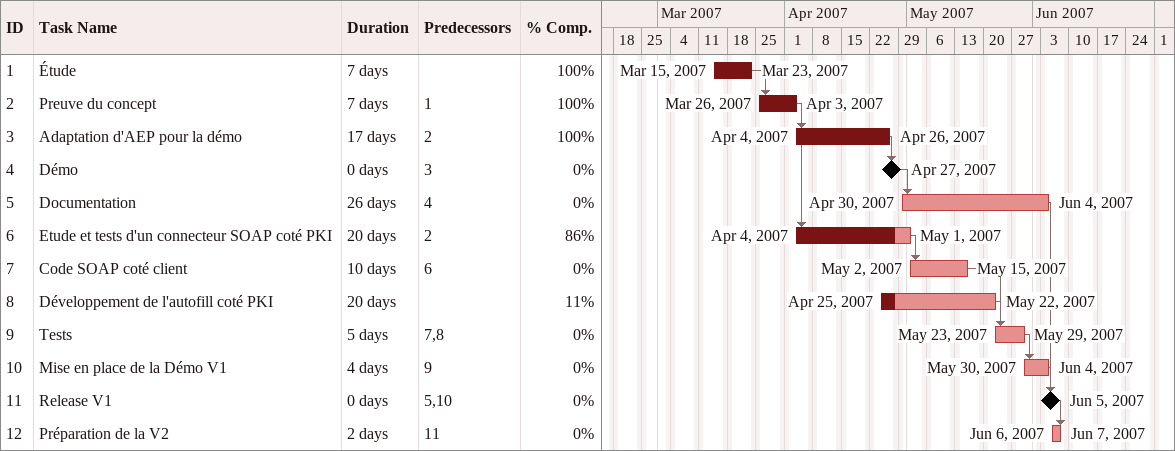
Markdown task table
| ID | Task | Duration | Start | Finish | Predecessors | % complete |
|---|---|---|---|---|---|---|
| 1 | Étude | 7d | 2007-03-15 | 2007-03-23 |  | 100 |
| 2 | Preuve du concept | 7d | 2007-03-26 | 2007-04-03 | 1 | 100 |
| 3 | Adaptation d'AEP pour la démo | 17d | 2007-04-04 | 2007-04-26 | 2 | 100 |
| 4 | Démo | 0d | 2007-04-27 | 2007-04-27 | 3 | 0 |
| 5 | Documentation | 26d | 2007-04-30 | 2007-06-04 | 4 | 0 |
| 6 | Etude et tests d'un connecteur SOAP coté PKI | 20d | 2007-04-04 | 2007-05-01 | 2 | 86 |
| 7 | Code SOAP coté client | 10d | 2007-05-02 | 2007-05-15 | 6 | 0 |
| 8 | Développement de l'autofill coté PKI | 20d | 2007-04-25 | 2007-05-22 |  | 11 |
| 9 | Tests | 5d | 2007-05-23 | 2007-05-29 | 7, 8 | 0 |
| 10 | Mise en place de la Démo V1 | 4d | 2007-05-30 | 2007-06-04 | 9 | 0 |
| 11 | Release V1 | 0d | 2007-06-05 | 2007-06-05 | 5, 10 | 0 |
| 12 | Préparation de la V2 | 2d | 2007-06-06 | 2007-06-07 | 11 | 0 |
